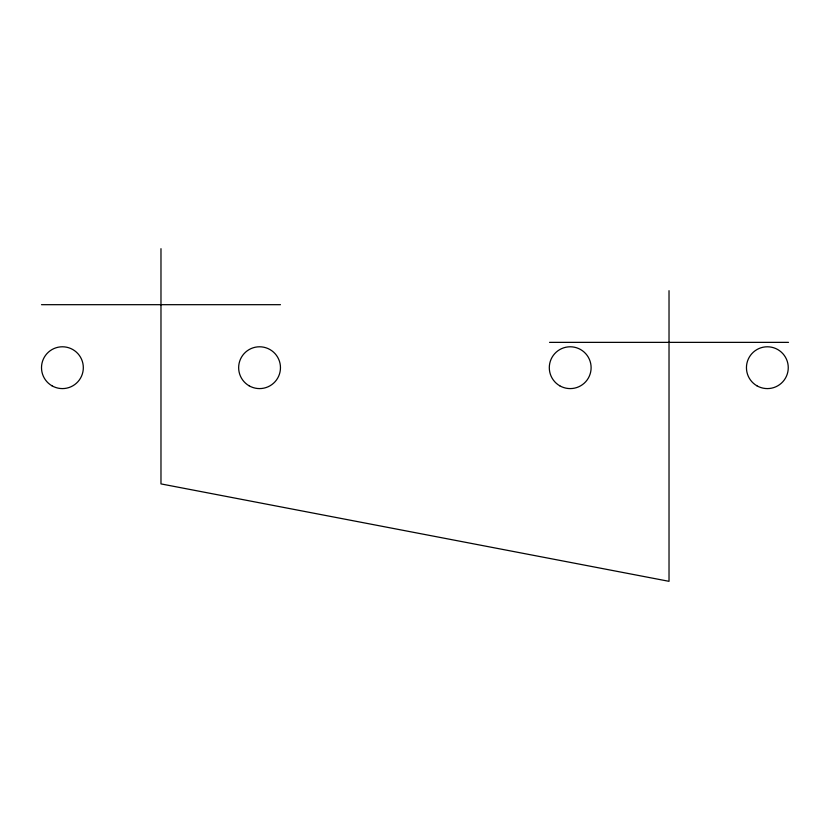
<?xml version="1.0" encoding="UTF-8"?>
<svg xmlns="http://www.w3.org/2000/svg" width="830" height="830" viewBox="0 0 830 830"><rect width="100%" height="100%" fill="white"/><g stroke="black" fill="none" stroke-linecap="round" stroke-linejoin="round"><path stroke-width="1.25" d="M41.5 304.683L280.467 304.683M549.533 342.365L788.5 342.365M669.022 290.676L669.022 581.322L160.978 483.9L160.978 248.678M51.958 385.794A20.906 20.906 0 0 0 83.322 367.69A20.906 20.906 0 0 0 51.958 349.586A20.906 20.906 0 0 0 51.958 385.794M249.104 385.794A20.906 20.906 0 0 0 280.467 367.69A20.906 20.906 0 0 0 249.104 349.586A20.906 20.906 0 0 0 249.104 385.794M559.752 385.794A20.906 20.906 0 0 0 591.116 367.69A20.906 20.906 0 0 0 559.752 349.586A20.906 20.906 0 0 0 559.752 385.794M756.898 385.794A20.906 20.906 0 0 0 788.261 367.69A20.906 20.906 0 0 0 756.898 349.586A20.906 20.906 0 0 0 756.898 385.794"/></g></svg>
